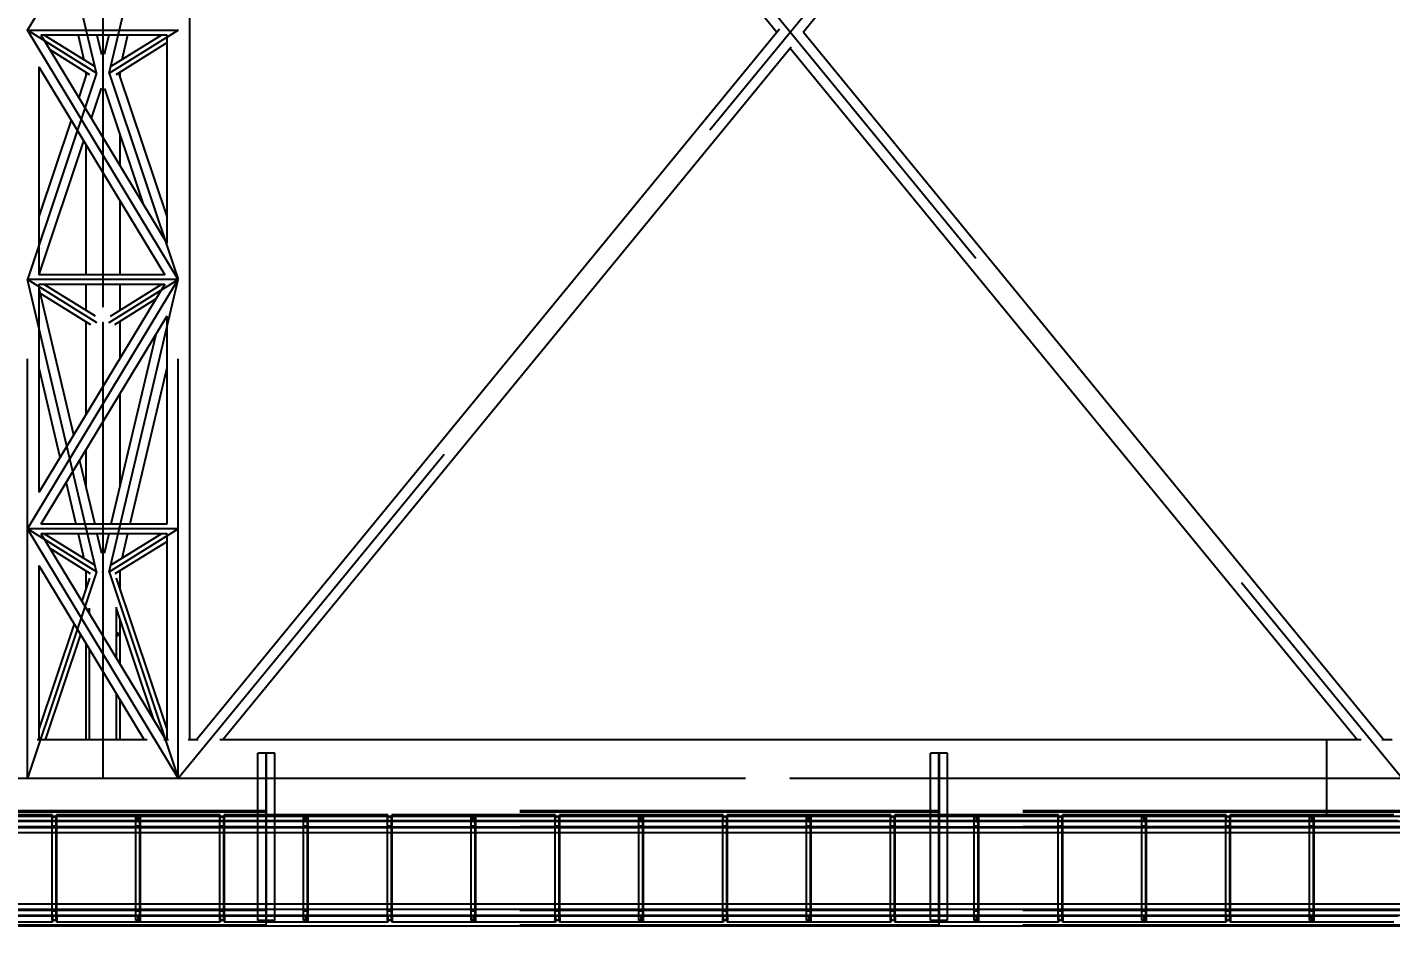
# Model space of a CAD drawing. Header units: millimetres. Extents: x 150209.93 to 150215.05, y 136675.65 to 136679.93.
# Drawn here: x 150211.6173 to 150211.9426, y 136678.7433 to 136678.958 of the extents above; entities that cross this region are included whole.
import ezdxf

# ---------------------------------------------------------------- set-up
doc = ezdxf.new("R2010")
doc.units = ezdxf.units.MM
doc.header["$LTSCALE"] = 0.25
for name, pattern in [('CENTER', [50.8, 31.75, -6.35, 6.35, -6.35]), ('XKITLINE00', [0]), ('XKITLINE02', [4, 2, -2]), ('XKITLINE03', [6, 3, -1, 1, -1])]:
    doc.linetypes.add(name, pattern=pattern)
doc.styles.add('ROMANS', font='romans.shx')
doc.dimstyles.new('MD300', dxfattribs={"dimtxt": 2.5, "dimasz": 2.5, "dimexe": 1, "dimexo": 1, "dimgap": 0.5, "dimtad": 1, "dimdec": 1, "dimlfac": 50, "dimrnd": 0.5, "dimdsep": 46, "dimtxsty": 'ROMANS', "dimcen": 1, "dimclrd": 146, "dimclre": 146, "dimclrt": 30, "dimadec": 1, "dimazin": 2, "dimtfac": 1, "dimtdec": 1, "dimtmove": 0, "dimatfit": 1, "dimfxl": 1, "dimtolj": 1, "dimtzin": 0, "dimlwd": -1, "dimlwe": -1, "dimarcsym": 0})

# ---------------------------------------------------------------- blocks, each defined once
blk = doc.blocks.new('çatıı')
at = {"color": 8, "linetype": 'CENTER'}
for p, q in [((13625, 15740.3), (15085, 17520)), ((13625, 17520), (15085, 15740.3)), ((12370, 17380.3), (13445, 15740.3)), ((13527.5, 16580.9), (13445, 16929.1)), ((13445, 16632.2), (13625, 16929.1)), ((13542.5, 16580.9), (13625, 16929.1)), ((13445, 15740.3), (13445, 16860.1)), ((13625, 15740.3), (13625, 16860.1)), ((13535, 16802), (13535, 15911.7)), ((13527.5, 16580.9), (13445, 16632.2)), ((13445, 16632.2), (13625, 16632.2)), ((13625, 16334.9), (13445, 16632.2)), ((13542.5, 16580.9), (13625, 16632.2)), ((13527.5, 16580.9), (13445, 16334.9)), ((13542.5, 16580.9), (13625, 16334.9)), ((13445, 16037.6), (13625, 16334.9)), ((13527.5, 16283.6), (13445, 16334.9)), ((13625, 16334.9), (13445, 16334.9)), ((13527.5, 15986.3), (13445, 16334.9)), ((13542.5, 15986.3), (13625, 16334.9)), ((13542.5, 16283.6), (13625, 16334.9)), ((13535, 16283.6), (13535, 15740.3)), ((13625, 15740.3), (13445, 16037.6)), ((13527.5, 15986.3), (13445, 16037.6)), ((13625, 16037.6), (13445, 16037.6)), ((13542.5, 15986.3), (13625, 16037.6)), ((13527.5, 15986.3), (13445, 15740.3)), ((13535, 15986.3), (13535, 15740.3)), ((13542.5, 15986.3), (13625, 15740.3)), ((12370, 15740.3), (14995, 15740.3)), ((12801.8, 15740.3), (15025, 15740.3)), ((12952.5, 15740.3), (13535, 15740.3)), ((13535, 15740.3), (14355, 15740.3)), ((14355, 15740.3), (15175, 15740.3)), ((14995, 15740.3), (17635, 15740.3)), ((15025, 15740.3), (17635, 15740.3))]:
    blk.add_line(p, q, dxfattribs=at)
at = {"color": 8, "linetype": 'XKITLINE00'}
for p, q in [((13638.6, 17484.1), (14339.2, 16630.1)), ((15071.3, 17484.1), (14370.4, 16629.7)), ((13638.6, 16860.1), (13638.6, 15786)), ((13461.1, 16626.6), (13611.4, 16378.5)), ((13611.3, 16626.5), (13461.2, 16626.5)), ((13525.4, 16588.9), (13464.9, 16626.5)), ((13505.4, 16626.5), (13512.4, 16597)), ((13527.9, 16626.5), (13533.4, 16603.4)), ((13542, 16626.5), (13536.5, 16603.2)), ((13605.1, 16626.5), (13544.5, 16588.9)), ((13564.6, 16626.5), (13557.6, 16597)), ((13611.3, 16626.6), (13611.3, 16378.5)), ((14342.1, 16633.6), (13646.7, 15786)), ((14370.8, 16630.1), (15063.3, 15786)), ((13519.4, 16579.2), (13472, 16608.7)), ((13611.3, 16617), (13550.6, 16579.2)), ((14356, 16612.1), (13678.2, 15786)), ((14355, 16610.9), (15031.7, 15786)), ((13458.6, 16588.6), (13458.6, 16340.6)), ((13458.6, 16588.5), (13608.8, 16340.6)), ((13515.7, 16580.3), (13506.3, 16552.1)), ((13514.7, 16582.2), (13514.7, 16577.2)), ((13554.2, 16580.4), (13611.3, 16410)), ((13555.3, 16582.2), (13555.3, 16577.2)), ((13533, 16563), (13521.1, 16527.5)), ((13537, 16562.9), (13583.2, 16425)), ((13497.2, 16524.9), (13458.6, 16410)), ((13512, 16500.3), (13458.6, 16341.1)), ((13514.7, 16495.9), (13514.7, 16340.6)), ((13555.3, 16508.3), (13555.3, 16471.1)), ((13555.3, 16428.9), (13555.3, 16340.6)), ((13609, 16340.6), (13458.5, 16340.6)), ((13608.9, 16329.4), (13458.5, 16081.1)), ((13458.6, 16329.3), (13458.6, 16081.3)), ((13608.7, 16329.2), (13458.6, 16329.2)), ((13458.6, 16324.7), (13500.1, 16149.7)), ((13520.9, 16281), (13460, 16318.8)), ((13526.3, 16291.1), (13465, 16329.2)), ((13514.7, 16329.2), (13514.7, 16298.3)), ((13605, 16329.2), (13543.6, 16291)), ((13555.3, 16329.2), (13555.3, 16298.3)), ((13598, 16311.4), (13549.1, 16281)), ((13611.3, 16291.2), (13461.2, 16043.3)), ((13514.7, 16284.9), (13514.7, 16173.8)), ((13555.3, 16284.9), (13555.3, 16240.9)), ((13611.3, 16291.4), (13611.3, 16043.3)), ((13598.3, 16269.6), (13544.7, 16043.3)), ((13458.6, 16229.7), (13483.9, 16123)), ((13611.3, 16229.7), (13567.2, 16043.3)), ((13555.3, 16198.6), (13555.3, 16087.9)), ((13507.3, 16119.3), (13525.3, 16043.3)), ((13514.7, 16131.6), (13514.7, 16087.9)), ((13491.1, 16092.6), (13502.8, 16043.3)), ((13611.4, 16043.3), (13461, 16043.3)), ((13461.1, 16032.1), (13610.1, 15786)), ((13611.3, 16031.9), (13461.2, 16031.9)), ((13525.4, 15994.3), (13465, 16031.9)), ((13505.5, 16031.9), (13512.4, 16002.4)), ((13528, 16031.9), (13533.5, 16008.6)), ((13542, 16031.9), (13536.5, 16008.5)), ((13605, 16031.9), (13544.5, 15994.3)), ((13611.3, 16022.4), (13549.5, 15984)), ((13564.5, 16031.9), (13557.5, 16002.4)), ((13611.3, 16032), (13611.3, 15786)), ((13520.5, 15984), (13472, 16014.1)), ((13458.6, 15994), (13458.6, 15786)), ((13458.6, 15993.9), (13584.5, 15786)), ((13519, 15978.8), (13509.8, 15951.6)), ((13514.7, 15987.6), (13514.7, 15966.1)), ((13551, 15978.8), (13611.3, 15798.9)), ((13551.1, 15978.9), (13551.1, 15978.5)), ((13555.3, 15987.6), (13555.3, 15966.1)), ((13518.9, 15942.7), (13517.6, 15938.8)), ((13518.9, 15943), (13518.9, 15936.7)), ((13551.1, 15944.5), (13551.1, 15883.4)), ((13551.1, 15942.7), (13595.6, 15809.9)), ((13500.7, 15924.4), (13458.6, 15798.9)), ((13555.3, 15930.2), (13555.3, 15911.7)), ((13508.5, 15911.6), (13466.3, 15786)), ((13552.6, 15913.2), (13551.1, 15913.5)), ((13551.6, 15913.1), (13551.1, 15913.2)), ((13551.6, 15910.3), (13551.1, 15910.2)), ((13552.6, 15910.2), (13551.1, 15909.9)), ((13553, 15912.7), (13551.6, 15913.1)), ((13553, 15910.8), (13551.6, 15910.3)), ((13554.1, 15912.7), (13552.6, 15913.2)), ((13554.1, 15910.7), (13552.6, 15910.2)), ((13553.8, 15912.2), (13553, 15912.7)), ((13553.8, 15911.2), (13553, 15910.8)), ((13553.8, 15912.2), (13554.1, 15911.7)), ((13554.1, 15911.7), (13553.8, 15911.2)), ((13555, 15912.2), (13554.1, 15912.7)), ((13555, 15911.2), (13554.1, 15910.7)), ((13555, 15912.2), (13555.3, 15911.7)), ((13555.3, 15911.7), (13555, 15911.2)), ((13555.3, 15911.7), (13555.3, 15876.5)), ((13514.7, 15901.3), (13514.7, 15786)), ((13518.9, 15894.4), (13518.9, 15786)), ((13551.1, 15841.2), (13551.1, 15786)), ((13555.3, 15834.3), (13555.3, 15786)), ((13587.9, 15786), (13456.8, 15786)), ((13613.2, 15786), (13607.9, 15786)), ((13648.8, 15786), (13636.8, 15786)), ((14995, 15786), (13674.4, 15786)), ((15036, 15786), (14995, 15786)), ((14995, 15694.6), (14995, 15786)), ((14995, 15694.6), (14995, 15786)), ((15073, 15786), (15060.9, 15786)), ((14995, 15694.6), (12557.7, 15694.6)), ((17635, 15694.6), (14995, 15694.6))]:
    blk.add_line(p, q, dxfattribs=at)
at = {"color": 116, "linetype": 'XKITLINE02', "true_color": 0x136734}
for p, q in [((13740, 15770.3), (13720, 15770.3)), ((13720, 15675.1), (13720, 15770.3)), ((13729.7, 15570.6), (13729.7, 15770.3)), ((13730.3, 15570.6), (13730.3, 15770.3)), ((13740, 15570.6), (13740, 15770.3)), ((14542.5, 15770.3), (14522.5, 15770.3)), ((14522.5, 15675.1), (14522.5, 15770.3)), ((14532.2, 15570.6), (14532.2, 15770.3)), ((14532.8, 15570.6), (14532.8, 15770.3)), ((14542.5, 15570.6), (14542.5, 15770.3)), ((13730, 15701.3), (13130, 15701.3)), ((13730, 15700.4), (13130, 15700.4)), ((13730, 15699.9), (13130, 15699.9)), ((13475.1, 15696.6), (13377.2, 15696.6)), ((13474.5, 15688.6), (13474.5, 15696.6)), ((13475.1, 15689.4), (13475.1, 15696.6)), ((13577.2, 15696.6), (13479.6, 15696.6)), ((13479.6, 15689.4), (13479.6, 15696.6)), ((13480.2, 15688.6), (13480.2, 15696.6)), ((13576.7, 15689.4), (13576.7, 15696.6)), ((13577.2, 15688.6), (13577.2, 15696.6)), ((13675.1, 15696.6), (13577.2, 15696.6)), ((13577.2, 15688.6), (13577.2, 15696.6)), ((13577.8, 15689.4), (13577.8, 15696.6)), ((13674.5, 15688.6), (13674.5, 15696.6)), ((13675.1, 15689.4), (13675.1, 15696.6)), ((13777.2, 15696.6), (13679.6, 15696.6)), ((13679.6, 15689.4), (13679.6, 15696.6)), ((13680.2, 15688.6), (13680.2, 15696.6)), ((13730, 15694.6), (13730, 15701.3)), ((14532.5, 15701.3), (13730, 15701.3)), ((13730, 15694.6), (13730, 15701.3)), ((14532.5, 15700.4), (13730, 15700.4)), ((14532.5, 15699.9), (13730, 15699.9)), ((13776.7, 15689.4), (13776.7, 15696.6)), ((13777.2, 15688.6), (13777.2, 15696.6)), ((13875.1, 15696.6), (13777.2, 15696.6)), ((13777.2, 15688.6), (13777.2, 15696.6)), ((13777.8, 15689.4), (13777.8, 15696.6)), ((13874.5, 15688.6), (13874.5, 15696.6)), ((13875.1, 15689.4), (13875.1, 15696.6)), ((13977.2, 15696.6), (13879.6, 15696.6)), ((13879.6, 15689.4), (13879.6, 15696.6)), ((13880.2, 15688.6), (13880.2, 15696.6)), ((13976.7, 15689.4), (13976.7, 15696.6)), ((13977.2, 15688.6), (13977.2, 15696.6)), ((14075.1, 15696.6), (13977.2, 15696.6)), ((13977.2, 15688.6), (13977.2, 15696.6)), ((13977.8, 15689.4), (13977.8, 15696.6)), ((14074.5, 15688.6), (14074.5, 15696.6)), ((14075.1, 15689.4), (14075.1, 15696.6)), ((14177.2, 15696.6), (14079.6, 15696.6)), ((14079.6, 15689.4), (14079.6, 15696.6)), ((14080.2, 15688.6), (14080.2, 15696.6)), ((14176.7, 15689.4), (14176.7, 15696.6)), ((14275.1, 15696.6), (14177.2, 15696.6)), ((14177.2, 15688.6), (14177.2, 15696.6)), ((14177.2, 15688.6), (14177.2, 15696.6)), ((14177.8, 15689.4), (14177.8, 15696.6)), ((14274.5, 15688.6), (14274.5, 15696.6)), ((14275.1, 15689.4), (14275.1, 15696.6)), ((14377.2, 15696.6), (14279.6, 15696.6)), ((14279.6, 15689.4), (14279.6, 15696.6)), ((14280.2, 15688.6), (14280.2, 15696.6)), ((14376.7, 15689.4), (14376.7, 15696.6)), ((14475.1, 15696.6), (14377.2, 15696.6)), ((14377.2, 15688.6), (14377.2, 15696.6)), ((14377.2, 15688.6), (14377.2, 15696.6)), ((14377.8, 15689.4), (14377.8, 15696.6)), ((14474.5, 15688.6), (14474.5, 15696.6)), ((14475.1, 15689.4), (14475.1, 15696.6)), ((14577.2, 15696.6), (14479.6, 15696.6)), ((14479.6, 15689.4), (14479.6, 15696.6)), ((14480.2, 15688.6), (14480.2, 15696.6)), ((14532.5, 15694.6), (14532.5, 15701.3)), ((14532.5, 15694.6), (14532.5, 15701.3)), ((15132.5, 15701.3), (14532.5, 15701.3)), ((15132.5, 15700.4), (14532.5, 15700.4)), ((15132.5, 15699.9), (14532.5, 15699.9)), ((14576.7, 15696.6), (14576.7, 15689.4)), ((14577.2, 15688.6), (14577.2, 15696.6)), ((14675.1, 15696.6), (14577.2, 15696.6)), ((14577.2, 15688.6), (14577.2, 15696.6)), ((14577.8, 15696.6), (14577.8, 15689.4)), ((14674.5, 15688.6), (14674.5, 15696.6)), ((14675.1, 15689.4), (14675.1, 15696.6)), ((14777.2, 15696.6), (14679.6, 15696.6)), ((14679.6, 15689.4), (14679.6, 15696.6)), ((14680.2, 15688.6), (14680.2, 15696.6)), ((14776.7, 15696.6), (14776.7, 15689.4)), ((14777.2, 15688.6), (14777.2, 15696.6)), ((14875.1, 15696.6), (14777.2, 15696.6)), ((14777.2, 15688.6), (14777.2, 15696.6)), ((14777.8, 15696.6), (14777.8, 15689.4)), ((14874.5, 15688.6), (14874.5, 15696.6)), ((14875.1, 15689.4), (14875.1, 15696.6)), ((14977.2, 15696.6), (14879.6, 15696.6)), ((14879.6, 15689.4), (14879.6, 15696.6)), ((14880.2, 15688.6), (14880.2, 15696.6)), ((14976.7, 15696.6), (14976.7, 15689.4)), ((14977.2, 15688.6), (14977.2, 15696.6)), ((15075.1, 15696.6), (14977.2, 15696.6)), ((14977.2, 15688.6), (14977.2, 15696.6)), ((14977.8, 15696.6), (14977.8, 15689.4)), ((13730, 15682.6), (13130, 15682.6)), ((13730, 15682.6), (13130, 15682.6)), ((13730, 15682.1), (13130, 15682.1)), ((13730, 15681.7), (13130, 15681.7)), ((13480.3, 15688.6), (13377.2, 15688.6)), ((13480.3, 15689.4), (13377.8, 15689.4)), ((13576.7, 15689.4), (13474.3, 15689.4)), ((13474.3, 15689.4), (13474.3, 15688.6)), ((13577.2, 15688.6), (13474.3, 15688.6)), ((13480, 15694.6), (13474.5, 15694.6)), ((13474.5, 15693.9), (13474.5, 15694.6)), ((13474.5, 15570.6), (13474.5, 15694.6)), ((13480, 15694.6), (13474.5, 15694.6)), ((13479.3, 15693.5), (13474.5, 15693.9)), ((13479.3, 15683.6), (13474.5, 15683.3)), ((13474.5, 15682.6), (13474.5, 15683.3)), ((13480, 15682.6), (13474.5, 15682.6)), ((13479.3, 15570.6), (13479.3, 15694.6)), ((13479.3, 15683.6), (13479.3, 15693.5)), ((13480, 15682.6), (13480, 15694.6)), ((13480, 15590.1), (13480, 15694.6)), ((13480.3, 15689.4), (13480.3, 15688.6)), ((13571.4, 15689.4), (13571.4, 15688.6)), ((13580, 15694.6), (13574.5, 15694.6)), ((13574.5, 15693.9), (13574.5, 15694.6)), ((13574.5, 15570.6), (13574.5, 15694.6)), ((13580, 15694.6), (13574.5, 15694.6)), ((13579.3, 15693.5), (13574.5, 15693.9)), ((13579.3, 15683.6), (13574.5, 15683.3)), ((13574.5, 15682.6), (13574.5, 15683.3)), ((13580, 15682.6), (13574.5, 15682.6)), ((13680.3, 15688.6), (13577.2, 15688.6)), ((13580, 15688.6), (13577.2, 15688.6)), ((13680.3, 15689.4), (13577.8, 15689.4)), ((13579.3, 15570.6), (13579.3, 15694.6)), ((13579.3, 15683.6), (13579.3, 15693.5)), ((13580, 15682.6), (13580, 15694.6)), ((13580, 15590.1), (13580, 15694.6)), ((13583, 15689.4), (13583, 15688.6)), ((13776.7, 15689.4), (13674.3, 15689.4)), ((13730, 15689.4), (13674.3, 15689.4)), ((13674.3, 15689.4), (13674.3, 15688.6)), ((13777.2, 15688.6), (13674.3, 15688.6)), ((13680, 15694.6), (13674.5, 15694.6)), ((13674.5, 15693.9), (13674.5, 15694.6)), ((13674.5, 15570.6), (13674.5, 15694.6)), ((13680, 15694.6), (13674.5, 15694.6)), ((13679.3, 15693.5), (13674.5, 15693.9)), ((13679.3, 15683.6), (13674.5, 15683.3)), ((13674.5, 15682.6), (13674.5, 15683.3)), ((13680, 15682.6), (13674.5, 15682.6)), ((13679.3, 15570.6), (13679.3, 15694.6)), ((13679.3, 15683.6), (13679.3, 15693.5)), ((13680, 15682.6), (13680, 15694.6)), ((13680, 15590.1), (13680, 15694.6)), ((13730, 15688.6), (13680.2, 15688.6)), ((13680.3, 15689.4), (13680.3, 15688.6)), ((13730, 15681.3), (13730, 15682.6)), ((14532.5, 15682.6), (13730, 15682.6)), ((14532.5, 15682.6), (13730, 15682.6)), ((13730, 15681.3), (13730, 15682.6)), ((14532.5, 15682.1), (13730, 15682.1)), ((14532.5, 15681.7), (13730, 15681.7)), ((13771.4, 15689.4), (13771.4, 15688.6)), ((13780, 15694.6), (13774.5, 15694.6)), ((13774.5, 15693.9), (13774.5, 15694.6)), ((13774.5, 15570.6), (13774.5, 15694.6)), ((13780, 15694.6), (13774.5, 15694.6)), ((13779.3, 15693.5), (13774.5, 15693.9)), ((13779.3, 15683.6), (13774.5, 15683.3)), ((13774.5, 15682.6), (13774.5, 15683.3)), ((13780, 15682.6), (13774.5, 15682.6)), ((13880.3, 15688.6), (13777.2, 15688.6)), ((13780, 15688.6), (13777.2, 15688.6)), ((13880.3, 15689.4), (13777.8, 15689.4)), ((13779.3, 15570.6), (13779.3, 15694.6)), ((13779.3, 15683.6), (13779.3, 15693.5)), ((13780, 15682.6), (13780, 15694.6)), ((13780, 15590.1), (13780, 15694.6)), ((13783, 15689.4), (13783, 15688.6)), ((13976.7, 15689.4), (13874.3, 15689.4)), ((13874.3, 15689.4), (13874.3, 15688.6)), ((13977.2, 15688.6), (13874.3, 15688.6)), ((13880, 15694.6), (13874.5, 15694.6)), ((13874.5, 15693.9), (13874.5, 15694.6)), ((13874.5, 15570.6), (13874.5, 15694.6)), ((13880, 15694.6), (13874.5, 15694.6)), ((13879.3, 15693.5), (13874.5, 15693.9)), ((13879.3, 15683.6), (13874.5, 15683.3)), ((13874.5, 15682.6), (13874.5, 15683.3)), ((13880, 15682.6), (13874.5, 15682.6)), ((13879.3, 15570.6), (13879.3, 15694.6)), ((13879.3, 15683.6), (13879.3, 15693.5)), ((13880, 15682.6), (13880, 15694.6)), ((13880, 15590.1), (13880, 15694.6)), ((13880.3, 15689.4), (13880.3, 15688.6)), ((13971.4, 15689.4), (13971.4, 15688.6)), ((13974.5, 15570.6), (13974.5, 15694.6)), ((13980, 15694.6), (13974.5, 15694.6)), ((13980, 15694.6), (13974.5, 15694.6)), ((13974.5, 15693.9), (13974.5, 15694.6)), ((13979.3, 15693.5), (13974.5, 15693.9)), ((13979.3, 15683.6), (13974.5, 15683.3)), ((13974.5, 15682.6), (13974.5, 15683.3)), ((13980, 15682.6), (13974.5, 15682.6)), ((14080.3, 15688.6), (13977.2, 15688.6)), ((13980, 15688.6), (13977.2, 15688.6)), ((14080.3, 15689.4), (13977.8, 15689.4)), ((13979.3, 15570.6), (13979.3, 15694.6)), ((13979.3, 15683.6), (13979.3, 15693.5)), ((13980, 15590.1), (13980, 15694.6)), ((13980, 15682.6), (13980, 15694.6)), ((13983, 15689.4), (13983, 15688.6)), ((14176.7, 15689.4), (14074.3, 15689.4)), ((14074.3, 15689.4), (14074.3, 15688.6)), ((14177.2, 15688.6), (14074.3, 15688.6)), ((14074.5, 15570.6), (14074.5, 15694.6)), ((14080, 15694.6), (14074.5, 15694.6)), ((14080, 15694.6), (14074.5, 15694.6)), ((14074.5, 15693.9), (14074.5, 15694.6)), ((14079.3, 15693.5), (14074.5, 15693.9)), ((14079.3, 15683.6), (14074.5, 15683.3)), ((14074.5, 15682.6), (14074.5, 15683.3)), ((14080, 15682.6), (14074.5, 15682.6)), ((14079.3, 15570.6), (14079.3, 15694.6)), ((14079.3, 15683.6), (14079.3, 15693.5)), ((14080, 15590.1), (14080, 15694.6)), ((14080, 15682.6), (14080, 15694.6)), ((14080.3, 15689.4), (14080.3, 15688.6)), ((14171.4, 15689.4), (14171.4, 15688.6)), ((14174.5, 15570.6), (14174.5, 15694.6)), ((14180, 15694.6), (14174.5, 15694.6)), ((14180, 15694.6), (14174.5, 15694.6)), ((14174.5, 15693.9), (14174.5, 15694.6)), ((14179.3, 15693.5), (14174.5, 15693.9)), ((14179.3, 15683.6), (14174.5, 15683.3)), ((14174.5, 15682.6), (14174.5, 15683.3)), ((14180, 15682.6), (14174.5, 15682.6)), ((14280.3, 15688.6), (14177.2, 15688.6)), ((14180, 15688.6), (14177.2, 15688.6)), ((14280.3, 15689.4), (14177.8, 15689.4)), ((14179.3, 15570.6), (14179.3, 15694.6)), ((14179.3, 15683.6), (14179.3, 15693.5)), ((14180, 15590.1), (14180, 15694.6)), ((14180, 15682.6), (14180, 15694.6)), ((14183, 15689.4), (14183, 15688.6)), ((14376.7, 15689.4), (14274.3, 15689.4)), ((14274.3, 15689.4), (14274.3, 15688.6)), ((14377.2, 15688.6), (14274.3, 15688.6)), ((14274.5, 15570.6), (14274.5, 15694.6)), ((14280, 15694.6), (14274.5, 15694.6)), ((14280, 15694.6), (14274.5, 15694.6)), ((14274.5, 15693.9), (14274.5, 15694.6)), ((14279.3, 15693.5), (14274.5, 15693.9)), ((14279.3, 15683.6), (14274.5, 15683.3)), ((14274.5, 15682.6), (14274.5, 15683.3)), ((14280, 15682.6), (14274.5, 15682.6)), ((14279.3, 15570.6), (14279.3, 15694.6)), ((14279.3, 15683.6), (14279.3, 15693.5)), ((14280, 15590.1), (14280, 15694.6)), ((14280, 15682.6), (14280, 15694.6)), ((14280.3, 15689.4), (14280.3, 15688.6)), ((14371.4, 15689.4), (14371.4, 15688.6)), ((14374.5, 15570.6), (14374.5, 15694.6)), ((14380, 15694.6), (14374.5, 15694.6)), ((14380, 15694.6), (14374.5, 15694.6)), ((14374.5, 15693.9), (14374.5, 15694.6)), ((14379.3, 15693.5), (14374.5, 15693.9)), ((14379.3, 15683.6), (14374.5, 15683.3)), ((14374.5, 15682.6), (14374.5, 15683.3)), ((14380, 15682.6), (14374.5, 15682.6)), ((14480.3, 15688.6), (14377.2, 15688.6)), ((14380, 15688.6), (14377.2, 15688.6)), ((14480.3, 15689.4), (14377.8, 15689.4)), ((14379.3, 15570.6), (14379.3, 15694.6)), ((14379.3, 15683.6), (14379.3, 15693.5)), ((14380, 15590.1), (14380, 15694.6)), ((14380, 15682.6), (14380, 15694.6)), ((14383, 15689.4), (14383, 15688.6)), ((14576.7, 15689.4), (14474.3, 15689.4)), ((14532.5, 15689.4), (14474.3, 15689.4)), ((14474.3, 15689.4), (14474.3, 15688.6)), ((14577.2, 15688.6), (14474.3, 15688.6)), ((14480, 15694.6), (14474.5, 15694.6)), ((14474.5, 15693.9), (14474.5, 15694.6)), ((14474.5, 15570.6), (14474.5, 15694.6)), ((14480, 15694.6), (14474.5, 15694.6)), ((14479.3, 15693.5), (14474.5, 15693.9)), ((14479.3, 15683.6), (14474.5, 15683.3)), ((14474.5, 15682.6), (14474.5, 15683.3)), ((14480, 15682.6), (14474.5, 15682.6)), ((14479.3, 15570.6), (14479.3, 15694.6)), ((14479.3, 15683.6), (14479.3, 15693.5)), ((14480, 15682.6), (14480, 15694.6)), ((14480, 15590.1), (14480, 15694.6)), ((14532.5, 15688.6), (14480.2, 15688.6)), ((14480.3, 15689.4), (14480.3, 15688.6)), ((14532.5, 15681.3), (14532.5, 15682.6)), ((14532.5, 15681.3), (14532.5, 15682.6)), ((15132.5, 15682.6), (14532.5, 15682.6)), ((15132.5, 15682.6), (14532.5, 15682.6)), ((15132.5, 15682.1), (14532.5, 15682.1)), ((15132.5, 15681.7), (14532.5, 15681.7)), ((14571.4, 15689.4), (14571.4, 15688.6)), ((14574.5, 15570.6), (14574.5, 15694.6)), ((14580, 15694.6), (14574.5, 15694.6)), ((14580, 15694.6), (14574.5, 15694.6)), ((14574.5, 15693.9), (14574.5, 15694.6)), ((14579.3, 15693.5), (14574.5, 15693.9)), ((14579.3, 15683.6), (14574.5, 15683.3)), ((14574.5, 15682.6), (14574.5, 15683.3)), ((14580, 15682.6), (14574.5, 15682.6)), ((14680.3, 15688.6), (14577.2, 15688.6)), ((14580, 15688.6), (14577.2, 15688.6)), ((14680.3, 15689.4), (14577.8, 15689.4)), ((14579.3, 15570.6), (14579.3, 15694.6)), ((14579.3, 15683.6), (14579.3, 15693.5)), ((14580, 15590.1), (14580, 15694.6)), ((14580, 15682.6), (14580, 15694.6)), ((14583, 15689.4), (14583, 15688.6)), ((14776.7, 15689.4), (14674.3, 15689.4)), ((14674.3, 15689.4), (14674.3, 15688.6)), ((14777.2, 15688.6), (14674.3, 15688.6)), ((14674.5, 15570.6), (14674.5, 15694.6)), ((14680, 15694.6), (14674.5, 15694.6)), ((14680, 15694.6), (14674.5, 15694.6)), ((14674.5, 15693.9), (14674.5, 15694.6)), ((14679.3, 15693.5), (14674.5, 15693.9)), ((14679.3, 15683.6), (14674.5, 15683.3)), ((14674.5, 15682.6), (14674.5, 15683.3)), ((14680, 15682.6), (14674.5, 15682.6)), ((14679.3, 15570.6), (14679.3, 15694.6)), ((14679.3, 15683.6), (14679.3, 15693.5)), ((14680, 15590.1), (14680, 15694.6)), ((14680, 15682.6), (14680, 15694.6)), ((14680.3, 15689.4), (14680.3, 15688.6)), ((14771.4, 15689.4), (14771.4, 15688.6)), ((14774.5, 15570.6), (14774.5, 15694.6)), ((14780, 15694.6), (14774.5, 15694.6)), ((14780, 15694.6), (14774.5, 15694.6)), ((14774.5, 15693.9), (14774.5, 15694.6)), ((14779.3, 15693.5), (14774.5, 15693.9)), ((14779.3, 15683.6), (14774.5, 15683.3)), ((14774.5, 15682.6), (14774.5, 15683.3)), ((14780, 15682.6), (14774.5, 15682.6)), ((14880.3, 15688.6), (14777.2, 15688.6)), ((14780, 15688.6), (14777.2, 15688.6)), ((14880.3, 15689.4), (14777.8, 15689.4)), ((14779.3, 15570.6), (14779.3, 15694.6)), ((14779.3, 15683.6), (14779.3, 15693.5)), ((14780, 15590.1), (14780, 15694.6)), ((14780, 15682.6), (14780, 15694.6)), ((14783, 15689.4), (14783, 15688.6)), ((14976.7, 15689.4), (14874.3, 15689.4)), ((14874.3, 15689.4), (14874.3, 15688.6)), ((14977.2, 15688.6), (14874.3, 15688.6)), ((14874.5, 15570.6), (14874.5, 15694.6)), ((14880, 15694.6), (14874.5, 15694.6)), ((14880, 15694.6), (14874.5, 15694.6)), ((14874.5, 15693.9), (14874.5, 15694.6)), ((14879.3, 15693.5), (14874.5, 15693.9)), ((14879.3, 15683.6), (14874.5, 15683.3)), ((14874.5, 15682.6), (14874.5, 15683.3)), ((14880, 15682.6), (14874.5, 15682.6)), ((14879.3, 15570.6), (14879.3, 15694.6)), ((14879.3, 15683.6), (14879.3, 15693.5)), ((14880, 15590.1), (14880, 15694.6)), ((14880, 15682.6), (14880, 15694.6)), ((14880.3, 15689.4), (14880.3, 15688.6)), ((14971.4, 15689.4), (14971.4, 15688.6)), ((14974.5, 15570.6), (14974.5, 15694.6)), ((14980, 15694.6), (14974.5, 15694.6)), ((14980, 15694.6), (14974.5, 15694.6)), ((14974.5, 15693.9), (14974.5, 15694.6)), ((14979.3, 15693.5), (14974.5, 15693.9)), ((14979.3, 15683.6), (14974.5, 15683.3)), ((14974.5, 15682.6), (14974.5, 15683.3)), ((14980, 15682.6), (14974.5, 15682.6)), ((15080.3, 15688.6), (14977.2, 15688.6)), ((14980, 15688.6), (14977.2, 15688.6)), ((15080.3, 15689.4), (14977.8, 15689.4)), ((14979.3, 15570.6), (14979.3, 15694.6)), ((14979.3, 15683.6), (14979.3, 15693.5)), ((14980, 15570.6), (14980, 15694.6)), ((14980, 15682.6), (14980, 15694.6)), ((14983, 15689.4), (14983, 15688.6)), ((13730, 15583.4), (13130, 15583.4)), ((13730, 15583), (13130, 15583)), ((13730, 15582.6), (13130, 15582.6)), ((13730, 15582.5), (13130, 15582.5)), ((13474.5, 15570.6), (13474.5, 15590.1)), ((13480, 15582.6), (13474.5, 15582.6)), ((13474.5, 15581.9), (13474.5, 15582.6)), ((13479.3, 15581.5), (13474.5, 15581.9)), ((13479.3, 15571.6), (13479.3, 15581.5)), ((13480, 15570.6), (13480, 15590.1)), ((13480, 15570.6), (13480, 15582.6)), ((13574.5, 15570.6), (13574.5, 15590.1)), ((13580, 15582.6), (13574.5, 15582.6)), ((13574.5, 15581.9), (13574.5, 15582.6)), ((13579.3, 15581.5), (13574.5, 15581.9)), ((13579.3, 15571.6), (13579.3, 15581.5)), ((13580, 15570.6), (13580, 15590.1)), ((13580, 15570.6), (13580, 15582.6)), ((13674.5, 15570.6), (13674.5, 15590.1)), ((13680, 15582.6), (13674.5, 15582.6)), ((13674.5, 15581.9), (13674.5, 15582.6)), ((13679.3, 15581.5), (13674.5, 15581.9)), ((13679.3, 15571.6), (13679.3, 15581.5)), ((13680, 15570.6), (13680, 15590.1)), ((13680, 15570.6), (13680, 15582.6)), ((13720, 15570.6), (13720, 15590.1)), ((13730, 15582.6), (13730, 15583.9)), ((13730, 15582.6), (13730, 15583.9)), ((14532.5, 15583.4), (13730, 15583.4)), ((14532.5, 15583), (13730, 15583)), ((14532.5, 15582.6), (13730, 15582.6)), ((14532.5, 15582.5), (13730, 15582.5)), ((13740, 15570.6), (13740, 15590.1)), ((13774.5, 15570.6), (13774.5, 15590.1)), ((13780, 15582.6), (13774.5, 15582.6)), ((13774.5, 15581.9), (13774.5, 15582.6)), ((13779.3, 15581.5), (13774.5, 15581.9)), ((13779.3, 15571.6), (13779.3, 15581.5)), ((13780, 15570.6), (13780, 15590.1)), ((13780, 15570.6), (13780, 15582.6)), ((13874.5, 15570.6), (13874.5, 15590.1)), ((13880, 15582.6), (13874.5, 15582.6)), ((13874.5, 15581.9), (13874.5, 15582.6)), ((13879.3, 15581.5), (13874.5, 15581.9)), ((13879.3, 15571.6), (13879.3, 15581.5)), ((13880, 15570.6), (13880, 15590.1)), ((13880, 15570.6), (13880, 15582.6)), ((13974.5, 15570.6), (13974.5, 15590.1)), ((13980, 15582.6), (13974.5, 15582.6)), ((13974.5, 15581.9), (13974.5, 15582.6)), ((13979.3, 15581.5), (13974.5, 15581.9)), ((13979.3, 15571.6), (13979.3, 15581.5)), ((13980, 15570.6), (13980, 15590.1)), ((13980, 15570.6), (13980, 15582.6)), ((14074.5, 15570.6), (14074.5, 15590.1)), ((14080, 15582.6), (14074.5, 15582.6)), ((14074.5, 15581.9), (14074.5, 15582.6)), ((14079.3, 15581.5), (14074.5, 15581.9)), ((14079.3, 15571.6), (14079.3, 15581.5)), ((14080, 15570.6), (14080, 15590.1)), ((14080, 15570.6), (14080, 15582.6)), ((14174.5, 15570.6), (14174.5, 15590.1)), ((14180, 15582.6), (14174.5, 15582.6)), ((14174.5, 15581.9), (14174.5, 15582.6)), ((14179.3, 15581.5), (14174.5, 15581.9)), ((14179.3, 15571.6), (14179.3, 15581.5)), ((14180, 15570.6), (14180, 15590.1)), ((14180, 15570.6), (14180, 15582.6)), ((14274.5, 15570.6), (14274.5, 15590.1)), ((14280, 15582.6), (14274.5, 15582.6)), ((14274.5, 15581.9), (14274.5, 15582.6)), ((14279.3, 15581.5), (14274.5, 15581.9)), ((14279.3, 15571.6), (14279.3, 15581.5)), ((14280, 15570.6), (14280, 15590.1)), ((14280, 15570.6), (14280, 15582.6)), ((14374.5, 15570.6), (14374.5, 15590.1)), ((14380, 15582.6), (14374.5, 15582.6)), ((14374.5, 15581.9), (14374.5, 15582.6)), ((14379.3, 15581.5), (14374.5, 15581.9)), ((14379.3, 15571.6), (14379.3, 15581.5)), ((14380, 15570.6), (14380, 15590.1)), ((14380, 15570.6), (14380, 15582.6)), ((14474.5, 15570.6), (14474.5, 15590.1)), ((14480, 15582.6), (14474.5, 15582.6)), ((14474.5, 15581.9), (14474.5, 15582.6)), ((14479.3, 15581.5), (14474.5, 15581.9)), ((14479.3, 15571.6), (14479.3, 15581.5)), ((14480, 15570.6), (14480, 15590.1)), ((14480, 15570.6), (14480, 15582.6)), ((14522.5, 15570.6), (14522.5, 15590.1)), ((14532.5, 15582.6), (14532.5, 15583.9)), ((14532.5, 15582.6), (14532.5, 15583.9)), ((15132.5, 15583.4), (14532.5, 15583.4)), ((15132.5, 15583), (14532.5, 15583)), ((15132.5, 15582.6), (14532.5, 15582.6)), ((15132.5, 15582.5), (14532.5, 15582.5)), ((14542.5, 15570.6), (14542.5, 15590.1)), ((14574.5, 15570.6), (14574.5, 15590.1)), ((14580, 15582.6), (14574.5, 15582.6)), ((14574.5, 15581.9), (14574.5, 15582.6)), ((14579.3, 15581.5), (14574.5, 15581.9)), ((14579.3, 15571.6), (14579.3, 15581.5)), ((14580, 15570.6), (14580, 15590.1)), ((14580, 15570.6), (14580, 15582.6)), ((14674.5, 15570.6), (14674.5, 15590.1)), ((14680, 15582.6), (14674.5, 15582.6)), ((14674.5, 15581.9), (14674.5, 15582.6)), ((14679.3, 15581.5), (14674.5, 15581.9)), ((14679.3, 15571.6), (14679.3, 15581.5)), ((14680, 15570.6), (14680, 15590.1)), ((14680, 15570.6), (14680, 15582.6)), ((14774.5, 15570.6), (14774.5, 15590.1)), ((14780, 15582.6), (14774.5, 15582.6)), ((14774.5, 15581.9), (14774.5, 15582.6)), ((14779.3, 15581.5), (14774.5, 15581.9)), ((14779.3, 15571.6), (14779.3, 15581.5)), ((14780, 15570.6), (14780, 15590.1)), ((14780, 15570.6), (14780, 15582.6)), ((14874.5, 15570.6), (14874.5, 15590.1)), ((14880, 15582.6), (14874.5, 15582.6)), ((14874.5, 15581.9), (14874.5, 15582.6)), ((14879.3, 15581.5), (14874.5, 15581.9)), ((14879.3, 15571.6), (14879.3, 15581.5)), ((14880, 15570.6), (14880, 15590.1)), ((14880, 15570.6), (14880, 15582.6)), ((14974.5, 15570.6), (14974.5, 15590.1)), ((14980, 15582.6), (14974.5, 15582.6)), ((14974.5, 15581.9), (14974.5, 15582.6)), ((14979.3, 15581.5), (14974.5, 15581.9)), ((14979.3, 15571.6), (14979.3, 15581.5)), ((14980, 15570.6), (14980, 15590.1)), ((14980, 15570.6), (14980, 15582.6)), ((13730, 15565.3), (13130, 15565.3)), ((13480.3, 15576.6), (13377.2, 15576.6)), ((13475.1, 15568.6), (13377.2, 15568.6)), ((13480.3, 15575.8), (13377.8, 15575.8)), ((13577.2, 15576.6), (13474.3, 15576.6)), ((13474.3, 15576.6), (13474.3, 15575.8)), ((13576.7, 15575.8), (13474.3, 15575.8)), ((13474.5, 15576.6), (13474.5, 15568.6)), ((13479.3, 15571.6), (13474.5, 15571.3)), ((13474.5, 15570.6), (13474.5, 15571.3)), ((13480, 15570.6), (13474.5, 15570.6)), ((13480, 15570.6), (13474.5, 15570.6)), ((13475.1, 15575.8), (13475.1, 15568.6)), ((13479.6, 15575.8), (13479.6, 15568.6)), ((13577.2, 15568.6), (13479.6, 15568.6)), ((13480.2, 15576.6), (13480.2, 15568.6)), ((13480.3, 15576.6), (13480.3, 15575.8)), ((13571.4, 15576.6), (13571.4, 15575.8)), ((13579.3, 15571.6), (13574.5, 15571.3)), ((13574.5, 15570.6), (13574.5, 15571.3)), ((13580, 15570.6), (13574.5, 15570.6)), ((13580, 15570.6), (13574.5, 15570.6)), ((13576.7, 15575.8), (13576.7, 15568.6)), ((13577.2, 15568.6), (13577.2, 15576.6)), ((13680.3, 15576.6), (13577.2, 15576.6)), ((13577.2, 15568.6), (13577.2, 15576.6)), ((13675.1, 15568.6), (13577.2, 15568.6)), ((13680.3, 15575.8), (13577.8, 15575.8)), ((13577.8, 15575.8), (13577.8, 15568.6)), ((13583, 15576.6), (13583, 15575.8)), ((13777.2, 15576.6), (13674.3, 15576.6)), ((13674.3, 15576.6), (13674.3, 15575.8)), ((13776.7, 15575.8), (13674.3, 15575.8)), ((13674.5, 15576.6), (13674.5, 15568.6)), ((13679.3, 15571.6), (13674.5, 15571.3)), ((13674.5, 15570.6), (13674.5, 15571.3)), ((13680, 15570.6), (13674.5, 15570.6)), ((13680, 15570.6), (13674.5, 15570.6)), ((13675.1, 15575.8), (13675.1, 15568.6)), ((13679.6, 15575.8), (13679.6, 15568.6)), ((13777.2, 15568.6), (13679.6, 15568.6)), ((13680.2, 15576.6), (13680.2, 15568.6)), ((13680.3, 15576.6), (13680.3, 15575.8)), ((13740, 15570.6), (13720, 15570.6)), ((14532.5, 15565.3), (13730, 15565.3)), ((13771.4, 15576.6), (13771.4, 15575.8)), ((13779.3, 15571.6), (13774.5, 15571.3)), ((13774.5, 15570.6), (13774.5, 15571.3)), ((13780, 15570.6), (13774.5, 15570.6)), ((13780, 15570.6), (13774.5, 15570.6)), ((13776.7, 15575.8), (13776.7, 15568.6)), ((13777.2, 15568.6), (13777.2, 15576.6)), ((13880.3, 15576.6), (13777.2, 15576.6)), ((13777.2, 15568.6), (13777.2, 15576.6)), ((13875.1, 15568.6), (13777.2, 15568.6)), ((13880.3, 15575.8), (13777.8, 15575.8)), ((13777.8, 15575.8), (13777.8, 15568.6)), ((13783, 15576.6), (13783, 15575.8)), ((13977.2, 15576.6), (13874.3, 15576.6)), ((13874.3, 15576.6), (13874.3, 15575.8)), ((13976.7, 15575.8), (13874.3, 15575.8)), ((13874.5, 15576.6), (13874.5, 15568.6)), ((13879.3, 15571.6), (13874.5, 15571.3)), ((13874.5, 15570.6), (13874.5, 15571.3)), ((13880, 15570.6), (13874.5, 15570.6)), ((13880, 15570.6), (13874.5, 15570.6)), ((13875.1, 15575.8), (13875.1, 15568.6)), ((13879.6, 15575.8), (13879.6, 15568.6)), ((13977.2, 15568.6), (13879.6, 15568.6)), ((13880.2, 15576.6), (13880.2, 15568.6)), ((13880.3, 15576.6), (13880.3, 15575.8)), ((13971.4, 15576.6), (13971.4, 15575.8)), ((13979.3, 15571.6), (13974.5, 15571.3)), ((13974.5, 15570.6), (13974.5, 15571.3)), ((13980, 15570.6), (13974.5, 15570.6)), ((13980, 15570.6), (13974.5, 15570.6)), ((13976.7, 15575.8), (13976.7, 15568.6)), ((13977.2, 15568.6), (13977.2, 15576.6)), ((14080.3, 15576.6), (13977.2, 15576.6)), ((13977.2, 15568.6), (13977.2, 15576.6)), ((14075.1, 15568.6), (13977.2, 15568.6)), ((14080.3, 15575.8), (13977.8, 15575.8)), ((13977.8, 15575.8), (13977.8, 15568.6)), ((13983, 15576.6), (13983, 15575.8)), ((14177.2, 15576.6), (14074.3, 15576.6)), ((14074.3, 15576.6), (14074.3, 15575.8)), ((14176.7, 15575.8), (14074.3, 15575.8)), ((14074.5, 15576.6), (14074.5, 15568.6)), ((14079.3, 15571.6), (14074.5, 15571.3)), ((14074.5, 15570.6), (14074.5, 15571.3)), ((14080, 15570.6), (14074.5, 15570.6)), ((14080, 15570.6), (14074.5, 15570.6)), ((14075.1, 15575.8), (14075.1, 15568.6)), ((14079.6, 15575.8), (14079.6, 15568.6)), ((14177.2, 15568.6), (14079.6, 15568.6)), ((14080.2, 15576.6), (14080.2, 15568.6)), ((14080.3, 15576.6), (14080.3, 15575.8)), ((14171.4, 15576.6), (14171.4, 15575.8)), ((14179.3, 15571.6), (14174.5, 15571.3)), ((14174.5, 15570.6), (14174.5, 15571.3)), ((14180, 15570.6), (14174.5, 15570.6)), ((14180, 15570.6), (14174.5, 15570.6)), ((14176.7, 15575.8), (14176.7, 15568.6)), ((14280.3, 15576.6), (14177.2, 15576.6)), ((14177.2, 15568.6), (14177.2, 15576.6)), ((14177.2, 15568.6), (14177.2, 15576.6)), ((14275.1, 15568.6), (14177.2, 15568.6)), ((14280.3, 15575.8), (14177.8, 15575.8)), ((14177.8, 15575.8), (14177.8, 15568.6)), ((14183, 15576.6), (14183, 15575.8)), ((14377.2, 15576.6), (14274.3, 15576.6)), ((14274.3, 15576.6), (14274.3, 15575.8)), ((14376.7, 15575.8), (14274.3, 15575.8)), ((14274.5, 15576.6), (14274.5, 15568.6)), ((14279.3, 15571.6), (14274.5, 15571.3)), ((14274.5, 15570.6), (14274.5, 15571.3)), ((14280, 15570.6), (14274.5, 15570.6)), ((14280, 15570.6), (14274.5, 15570.6)), ((14275.1, 15575.8), (14275.1, 15568.6)), ((14279.6, 15575.8), (14279.6, 15568.6)), ((14377.2, 15568.6), (14279.6, 15568.6)), ((14280.2, 15576.6), (14280.2, 15568.6)), ((14280.3, 15576.6), (14280.3, 15575.8)), ((14371.4, 15576.6), (14371.4, 15575.8)), ((14379.3, 15571.6), (14374.5, 15571.3)), ((14374.5, 15570.6), (14374.5, 15571.3)), ((14380, 15570.6), (14374.5, 15570.6)), ((14380, 15570.6), (14374.5, 15570.6)), ((14376.7, 15575.8), (14376.7, 15568.6)), ((14480.3, 15576.6), (14377.2, 15576.6)), ((14377.2, 15568.6), (14377.2, 15576.6)), ((14377.2, 15568.6), (14377.2, 15576.6)), ((14475.1, 15568.6), (14377.2, 15568.6)), ((14480.3, 15575.8), (14377.8, 15575.8)), ((14377.8, 15575.8), (14377.8, 15568.6)), ((14383, 15576.6), (14383, 15575.8)), ((14577.2, 15576.6), (14474.3, 15576.6)), ((14474.3, 15576.6), (14474.3, 15575.8)), ((14576.7, 15575.8), (14474.3, 15575.8)), ((14474.5, 15576.6), (14474.5, 15568.6)), ((14479.3, 15571.6), (14474.5, 15571.3)), ((14474.5, 15570.6), (14474.5, 15571.3)), ((14480, 15570.6), (14474.5, 15570.6)), ((14480, 15570.6), (14474.5, 15570.6)), ((14475.1, 15575.8), (14475.1, 15568.6)), ((14479.6, 15575.8), (14479.6, 15568.6)), ((14577.2, 15568.6), (14479.6, 15568.6)), ((14480.2, 15576.6), (14480.2, 15568.6)), ((14480.3, 15576.6), (14480.3, 15575.8)), ((14542.5, 15570.6), (14522.5, 15570.6)), ((15132.5, 15565.3), (14532.5, 15565.3)), ((14571.4, 15576.6), (14571.4, 15575.8)), ((14579.3, 15571.6), (14574.5, 15571.3)), ((14574.5, 15570.6), (14574.5, 15571.3)), ((14580, 15570.6), (14574.5, 15570.6)), ((14580, 15570.6), (14574.5, 15570.6)), ((14576.7, 15575.8), (14576.7, 15568.6)), ((14577.2, 15568.6), (14577.2, 15576.6)), ((14680.3, 15576.6), (14577.2, 15576.6)), ((14577.2, 15568.6), (14577.2, 15576.6)), ((14675.1, 15568.6), (14577.2, 15568.6)), ((14680.3, 15575.8), (14577.8, 15575.8)), ((14577.8, 15575.8), (14577.8, 15568.6)), ((14583, 15576.6), (14583, 15575.8)), ((14777.2, 15576.6), (14674.3, 15576.6)), ((14674.3, 15576.6), (14674.3, 15575.8)), ((14776.7, 15575.8), (14674.3, 15575.8)), ((14674.5, 15576.6), (14674.5, 15568.6)), ((14679.3, 15571.6), (14674.5, 15571.3)), ((14674.5, 15570.6), (14674.5, 15571.3)), ((14680, 15570.6), (14674.5, 15570.6)), ((14680, 15570.6), (14674.5, 15570.6)), ((14675.1, 15575.8), (14675.1, 15568.6)), ((14679.6, 15575.8), (14679.6, 15568.6)), ((14777.2, 15568.6), (14679.6, 15568.6)), ((14680.2, 15576.6), (14680.2, 15568.6)), ((14680.3, 15576.6), (14680.3, 15575.8)), ((14771.4, 15576.6), (14771.4, 15575.8)), ((14779.3, 15571.6), (14774.5, 15571.3)), ((14774.5, 15570.6), (14774.5, 15571.3)), ((14780, 15570.6), (14774.5, 15570.6)), ((14780, 15570.6), (14774.5, 15570.6)), ((14776.7, 15575.8), (14776.7, 15568.6)), ((14777.2, 15568.6), (14777.2, 15576.6)), ((14880.3, 15576.6), (14777.2, 15576.6)), ((14777.2, 15568.6), (14777.2, 15576.6)), ((14875.1, 15568.6), (14777.2, 15568.6)), ((14880.3, 15575.8), (14777.8, 15575.8)), ((14777.8, 15575.8), (14777.8, 15568.6)), ((14783, 15576.6), (14783, 15575.8)), ((14977.2, 15576.6), (14874.3, 15576.6)), ((14874.3, 15576.6), (14874.3, 15575.8)), ((14976.7, 15575.8), (14874.3, 15575.8)), ((14874.5, 15576.6), (14874.5, 15568.6)), ((14879.3, 15571.6), (14874.5, 15571.3)), ((14874.5, 15570.6), (14874.5, 15571.3)), ((14880, 15570.6), (14874.5, 15570.6)), ((14880, 15570.6), (14874.5, 15570.6)), ((14875.1, 15575.8), (14875.1, 15568.6)), ((14879.6, 15575.8), (14879.6, 15568.6)), ((14977.2, 15568.6), (14879.6, 15568.6)), ((14880.2, 15576.6), (14880.2, 15568.6)), ((14880.3, 15576.6), (14880.3, 15575.8)), ((14971.4, 15576.6), (14971.4, 15575.8)), ((14979.3, 15571.6), (14974.5, 15571.3)), ((14974.5, 15570.6), (14974.5, 15571.3)), ((14980, 15570.6), (14974.5, 15570.6)), ((14980, 15570.6), (14974.5, 15570.6)), ((14976.7, 15568.6), (14976.7, 15575.8)), ((14977.2, 15568.6), (14977.2, 15576.6)), ((15080.3, 15576.6), (14977.2, 15576.6)), ((14977.2, 15568.6), (14977.2, 15576.6)), ((15075.1, 15568.6), (14977.2, 15568.6)), ((15080.3, 15575.8), (14977.8, 15575.8)), ((14977.8, 15575.8), (14977.8, 15568.6)), ((14983, 15576.6), (14983, 15575.8)), ((13730, 15564.7), (13130, 15564.7)), ((14532.5, 15564.7), (13730, 15564.7)), ((15132.5, 15564.7), (14532.5, 15564.7))]:
    blk.add_line(p, q, dxfattribs=at)
at = {"color": 1, "linetype": 'XKITLINE03'}
for p, q in [((13730, 15770.3), (13730, 15570.6)), ((14532.5, 15770.3), (14532.5, 15570.6)), ((13730, 15688.6), (13130, 15688.6)), ((13130, 15682.6), (13730, 15682.6)), ((13474.5, 15688.6), (13377.2, 15688.6)), ((13480, 15570.6), (13480, 15694.6)), ((13577.2, 15688.6), (13480.2, 15688.6)), ((13674.5, 15688.6), (13577.2, 15688.6)), ((13580, 15570.6), (13580, 15694.6)), ((13680, 15570.6), (13680, 15694.6)), ((13777.2, 15688.6), (13680.2, 15688.6)), ((14532.5, 15688.6), (13730, 15688.6)), ((13730, 15682.6), (14532.5, 15682.6)), ((13874.5, 15688.6), (13777.2, 15688.6)), ((13780, 15570.6), (13780, 15694.6)), ((13880, 15570.6), (13880, 15694.6)), ((13977.2, 15688.6), (13880.2, 15688.6)), ((14074.5, 15688.6), (13977.2, 15688.6)), ((13980, 15570.6), (13980, 15694.6)), ((14080, 15570.6), (14080, 15694.6)), ((14177.2, 15688.6), (14080.2, 15688.6)), ((14274.5, 15688.6), (14177.2, 15688.6)), ((14180, 15570.6), (14180, 15694.6)), ((14280, 15570.6), (14280, 15694.6)), ((14377.2, 15688.6), (14280.2, 15688.6)), ((14474.5, 15688.6), (14377.2, 15688.6)), ((14380, 15570.6), (14380, 15694.6)), ((14480, 15570.6), (14480, 15694.6)), ((14577.2, 15688.6), (14480.2, 15688.6)), ((15132.5, 15688.6), (14532.5, 15688.6)), ((14532.5, 15682.6), (15132.5, 15682.6)), ((14674.5, 15688.6), (14577.2, 15688.6)), ((14580, 15570.6), (14580, 15694.6)), ((14680, 15570.6), (14680, 15694.6)), ((14777.2, 15688.6), (14680.2, 15688.6)), ((14874.5, 15688.6), (14777.2, 15688.6)), ((14780, 15570.6), (14780, 15694.6)), ((14880, 15570.6), (14880, 15694.6)), ((14977.2, 15688.6), (14880.2, 15688.6)), ((15074.5, 15688.6), (14977.2, 15688.6)), ((14980, 15570.6), (14980, 15694.6)), ((13730, 15582.6), (13130, 15582.6)), ((14532.5, 15582.6), (13730, 15582.6)), ((15132.5, 15582.6), (14532.5, 15582.6)), ((13730, 15576.6), (13130, 15576.6)), ((13377.2, 15576.6), (13474.5, 15576.6)), ((13480.2, 15576.6), (13577.2, 15576.6)), ((13577.2, 15576.6), (13674.5, 15576.6)), ((13680.2, 15576.6), (13777.2, 15576.6)), ((14532.5, 15576.6), (13730, 15576.6)), ((13777.2, 15576.6), (13874.5, 15576.6)), ((13880.2, 15576.6), (13977.2, 15576.6)), ((13977.2, 15576.6), (14074.5, 15576.6)), ((14080.2, 15576.6), (14177.2, 15576.6)), ((14177.2, 15576.6), (14274.5, 15576.6)), ((14280.2, 15576.6), (14377.2, 15576.6)), ((14377.2, 15576.6), (14474.5, 15576.6)), ((14480.2, 15576.6), (14577.2, 15576.6)), ((15132.5, 15576.6), (14532.5, 15576.6)), ((14577.2, 15576.6), (14674.5, 15576.6)), ((14680.2, 15576.6), (14777.2, 15576.6)), ((14777.2, 15576.6), (14874.5, 15576.6)), ((14880.2, 15576.6), (14977.2, 15576.6)), ((14977.2, 15576.6), (15074.5, 15576.6))]:
    blk.add_line(p, q, dxfattribs=at)
at = {"color": 7, "linetype": 'XKITLINE00'}
for p, q in [((13730, 15681.3), (13130, 15681.3)), ((13730, 15681.3), (13730, 15694.6)), ((13730, 15681.3), (13730, 15694.6)), ((13730, 15675.1), (13730, 15681.3)), ((14532.5, 15681.3), (13730, 15681.3)), ((13730, 15675.1), (13730, 15681.3)), ((14532.5, 15681.3), (14532.5, 15694.6)), ((14532.5, 15681.3), (14532.5, 15694.6)), ((14532.5, 15675.1), (14532.5, 15681.3)), ((14532.5, 15675.1), (14532.5, 15681.3)), ((15132.5, 15681.3), (14532.5, 15681.3)), ((13730, 15675.1), (13130, 15675.1)), ((13474.5, 15590.1), (13474.5, 15675.1)), ((13480, 15590.1), (13480, 15675.1)), ((13574.5, 15590.1), (13574.5, 15675.1)), ((13580, 15590.1), (13580, 15675.1)), ((13674.5, 15590.1), (13674.5, 15675.1)), ((13680, 15590.1), (13680, 15675.1)), ((13720, 15590.1), (13720, 15675.1)), ((14532.5, 15675.1), (13730, 15675.1)), ((13740, 15590.1), (13740, 15675.1)), ((13774.5, 15590.1), (13774.5, 15675.1)), ((13780, 15590.1), (13780, 15675.1)), ((13874.5, 15590.1), (13874.5, 15675.1)), ((13880, 15590.1), (13880, 15675.1)), ((13974.5, 15590.1), (13974.5, 15675.1)), ((13980, 15590.1), (13980, 15675.1)), ((14074.5, 15590.1), (14074.5, 15675.1)), ((14080, 15590.1), (14080, 15675.1)), ((14174.5, 15590.1), (14174.5, 15675.1)), ((14180, 15590.1), (14180, 15675.1)), ((14274.5, 15590.1), (14274.5, 15675.1)), ((14280, 15590.1), (14280, 15675.1)), ((14374.5, 15590.1), (14374.5, 15675.1)), ((14380, 15590.1), (14380, 15675.1)), ((14474.5, 15590.1), (14474.5, 15675.1)), ((14480, 15590.1), (14480, 15675.1)), ((14522.5, 15590.1), (14522.5, 15675.1)), ((15132.5, 15675.1), (14532.5, 15675.1)), ((14542.5, 15590.1), (14542.5, 15675.1)), ((14574.5, 15590.1), (14574.5, 15675.1)), ((14580, 15590.1), (14580, 15675.1)), ((14674.5, 15590.1), (14674.5, 15675.1)), ((14680, 15590.1), (14680, 15675.1)), ((14774.5, 15590.1), (14774.5, 15675.1)), ((14780, 15590.1), (14780, 15675.1)), ((14874.5, 15590.1), (14874.5, 15675.1)), ((14880, 15590.1), (14880, 15675.1)), ((14974.5, 15590.1), (14974.5, 15675.1)), ((14980, 15590.1), (14980, 15675.1)), ((13730, 15590.1), (13130, 15590.1)), ((13730, 15583.9), (13130, 15583.9)), ((14532.5, 15590.1), (13730, 15590.1)), ((13730, 15583.9), (13730, 15590.1)), ((13730, 15583.9), (13730, 15590.1)), ((13730, 15563.9), (13730, 15583.9)), ((14532.5, 15583.9), (13730, 15583.9)), ((13730, 15563.9), (13730, 15583.9)), ((14532.5, 15583.9), (14532.5, 15590.1)), ((15132.5, 15590.1), (14532.5, 15590.1)), ((14532.5, 15583.9), (14532.5, 15590.1)), ((14532.5, 15563.9), (14532.5, 15583.9)), ((14532.5, 15563.9), (14532.5, 15583.9)), ((15132.5, 15583.9), (14532.5, 15583.9)), ((13730, 15563.9), (13130, 15563.9)), ((14532.5, 15563.9), (13730, 15563.9)), ((15132.5, 15563.9), (14532.5, 15563.9))]:
    blk.add_line(p, q, dxfattribs=at)
at = {"color": 8, "linetype": 'XKITLINE00'}
for centre in [(13445, 16632.2), (13445, 16632.2), (13445, 16632.2), (13445, 16632.2), (13625, 16632.2), (13625, 16632.2), (13527.5, 16580.9), (13527.5, 16580.9), (13527.5, 16580.9), (13542.5, 16580.9), (13542.5, 16580.9), (13542.5, 16580.9), (13445, 16334.9), (13445, 16334.9), (13445, 16334.9), (13445, 16334.9), (13625, 16334.9), (13625, 16334.9), (13625, 16334.9), (13625, 16334.9), (13625, 16334.9), (13625, 16334.9), (13527.5, 16283.6), (13535, 16283.6), (13542.5, 16283.6), (13445, 16037.6), (13445, 16037.6), (13445, 16037.6), (13445, 16037.6), (13625, 16037.6), (13625, 16037.6), (13527.5, 15986.3), (13527.5, 15986.3), (13527.5, 15986.3), (13535, 15986.3), (13542.5, 15986.3), (13542.5, 15986.3), (13542.5, 15986.3), (13535, 15911.7), (13445, 15740.3), (13445, 15740.3), (13445, 15740.3), (13535, 15740.3), (13535, 15740.3), (13535, 15740.3), (13535, 15740.3), (13625, 15740.3), (13625, 15740.3), (13625, 15740.3), (13625, 15740.3), (14355, 15740.3), (14355, 15740.3), (14995, 15740.3), (14995, 15740.3), (15025, 15740.3), (15025, 15740.3)]:
    blk.add_circle(centre, 0.05, dxfattribs=at)
at = {"color": 1, "linetype": 'XKITLINE00'}
for centre in [(13730, 15770.3), (14532.5, 15770.3), (13474.5, 15688.6), (13480, 15694.6), (13480, 15682.6), (13480.2, 15688.6), (13577.2, 15688.6), (13577.2, 15688.6), (13580, 15694.6), (13580, 15682.6), (13674.5, 15688.6), (13680, 15694.6), (13680, 15682.6), (13680.2, 15688.6), (13730, 15688.6), (13730, 15688.6), (13730, 15682.6), (13730, 15682.6), (13777.2, 15688.6), (13777.2, 15688.6), (13780, 15694.6), (13780, 15682.6), (13874.5, 15688.6), (13880, 15694.6), (13880, 15682.6), (13880.2, 15688.6), (13977.2, 15688.6), (13977.2, 15688.6), (13980, 15694.6), (13980, 15682.6), (14074.5, 15688.6), (14080, 15694.6), (14080, 15682.6), (14080.2, 15688.6), (14177.2, 15688.6), (14177.2, 15688.6), (14180, 15694.6), (14180, 15682.6), (14274.5, 15688.6), (14280, 15694.6), (14280, 15682.6), (14280.2, 15688.6), (14377.2, 15688.6), (14377.2, 15688.6), (14380, 15694.6), (14380, 15682.6), (14474.5, 15688.6), (14480, 15694.6), (14480, 15682.6), (14480.2, 15688.6), (14532.5, 15688.6), (14532.5, 15688.6), (14532.5, 15682.6), (14532.5, 15682.6), (14577.2, 15688.6), (14577.2, 15688.6), (14580, 15694.6), (14580, 15682.6), (14674.5, 15688.6), (14680, 15694.6), (14680, 15682.6), (14680.2, 15688.6), (14777.2, 15688.6), (14777.2, 15688.6), (14780, 15694.6), (14780, 15682.6), (14874.5, 15688.6), (14880, 15694.6), (14880, 15682.6), (14880.2, 15688.6), (14977.2, 15688.6), (14977.2, 15688.6), (14980, 15694.6), (14980, 15682.6), (13480, 15582.6), (13580, 15582.6), (13680, 15582.6), (13730, 15582.6), (13730, 15582.6), (13780, 15582.6), (13880, 15582.6), (13980, 15582.6), (14080, 15582.6), (14180, 15582.6), (14280, 15582.6), (14380, 15582.6), (14480, 15582.6), (14532.5, 15582.6), (14532.5, 15582.6), (14580, 15582.6), (14680, 15582.6), (14780, 15582.6), (14880, 15582.6), (14980, 15582.6), (13474.5, 15576.6), (13480, 15570.6), (13480.2, 15576.6), (13577.2, 15576.6), (13577.2, 15576.6), (13580, 15570.6), (13674.5, 15576.6), (13680, 15570.6), (13680.2, 15576.6), (13730, 15576.6), (13730, 15576.6), (13730, 15570.6), (13777.2, 15576.6), (13777.2, 15576.6), (13780, 15570.6), (13874.5, 15576.6), (13880, 15570.6), (13880.2, 15576.6), (13977.2, 15576.6), (13977.2, 15576.6), (13980, 15570.6), (14074.5, 15576.6), (14080, 15570.6), (14080.2, 15576.6), (14177.2, 15576.6), (14177.2, 15576.6), (14180, 15570.6), (14274.5, 15576.6), (14280, 15570.6), (14280.2, 15576.6), (14377.2, 15576.6), (14377.2, 15576.6), (14380, 15570.6), (14474.5, 15576.6), (14480, 15570.6), (14480.2, 15576.6), (14532.5, 15576.6), (14532.5, 15576.6), (14532.5, 15570.6), (14577.2, 15576.6), (14577.2, 15576.6), (14580, 15570.6), (14674.5, 15576.6), (14680, 15570.6), (14680.2, 15576.6), (14777.2, 15576.6), (14777.2, 15576.6), (14780, 15570.6), (14874.5, 15576.6), (14880, 15570.6), (14880.2, 15576.6), (14977.2, 15576.6), (14977.2, 15576.6), (14980, 15570.6)]:
    blk.add_circle(centre, 0.05, dxfattribs=at)
blk = doc.blocks.new('*D4')
at = {"color": 146, "transparency": 16777216}
for p, q in [((150211.38964, 136678.62603), (150212.05394, 136678.6248)), ((150211.35801, 136677.74497), (150211.35779, 136677.62609)), ((150212.08231, 136677.74363), (150212.08209, 136677.62475))]:
    blk.add_line(p, q, dxfattribs=at)
for points in [[(150211.38964, 136678.63103), (150211.38963, 136678.62103), (150211.35964, 136678.62609)], [(150212.05395, 136678.6298), (150212.05393, 136678.6198), (150212.08394, 136678.62475)]]:
    blk.add_solid(points, dxfattribs=at)
at = {"layer": 'DEFPOINTS', "color": 0, "transparency": 16777216}
for p in [(150211.35986, 136678.74497), (150212.08416, 136678.74363), (150212.08394, 136678.62475)]:
    blk.add_point(p, dxfattribs=at)
at = {"color": 30, "transparency": 16777216, "insert": (150211.72184, 136678.65042), "char_height": 0.03, "attachment_point": 5, "rotation": 359.894, "style": 'ROMANS'}
blk.add_mtext('\\A1;36', dxfattribs=at)

msp = doc.modelspace()

# ---------------------------------------------------------------- block references
at = {"xscale": 0.0002000170049888334, "yscale": 0.0002000170049888334, "zscale": 0.0002000170049888334}
msp.add_blockref('çatıı', (150208.92807, 136675.63059), dxfattribs=at)

# ---------------------------------------------------------------- dimensions: what is measured, and where the dimension line sits
dim = msp.add_aligned_dim(p1=(150211.35986, 136678.74497), p2=(150212.08416, 136678.74363), distance=-0.11888, dimstyle='MD300', override={"dimtxt": 0.03, "dimasz": 0.03, "dimgap": 0.01})
dim.commit()
dim.dimension.update_dxf_attribs({"geometry": '*D4', "text_midpoint": (150211.72184, 136678.65042)})

doc.saveas('drawing.dxf')
